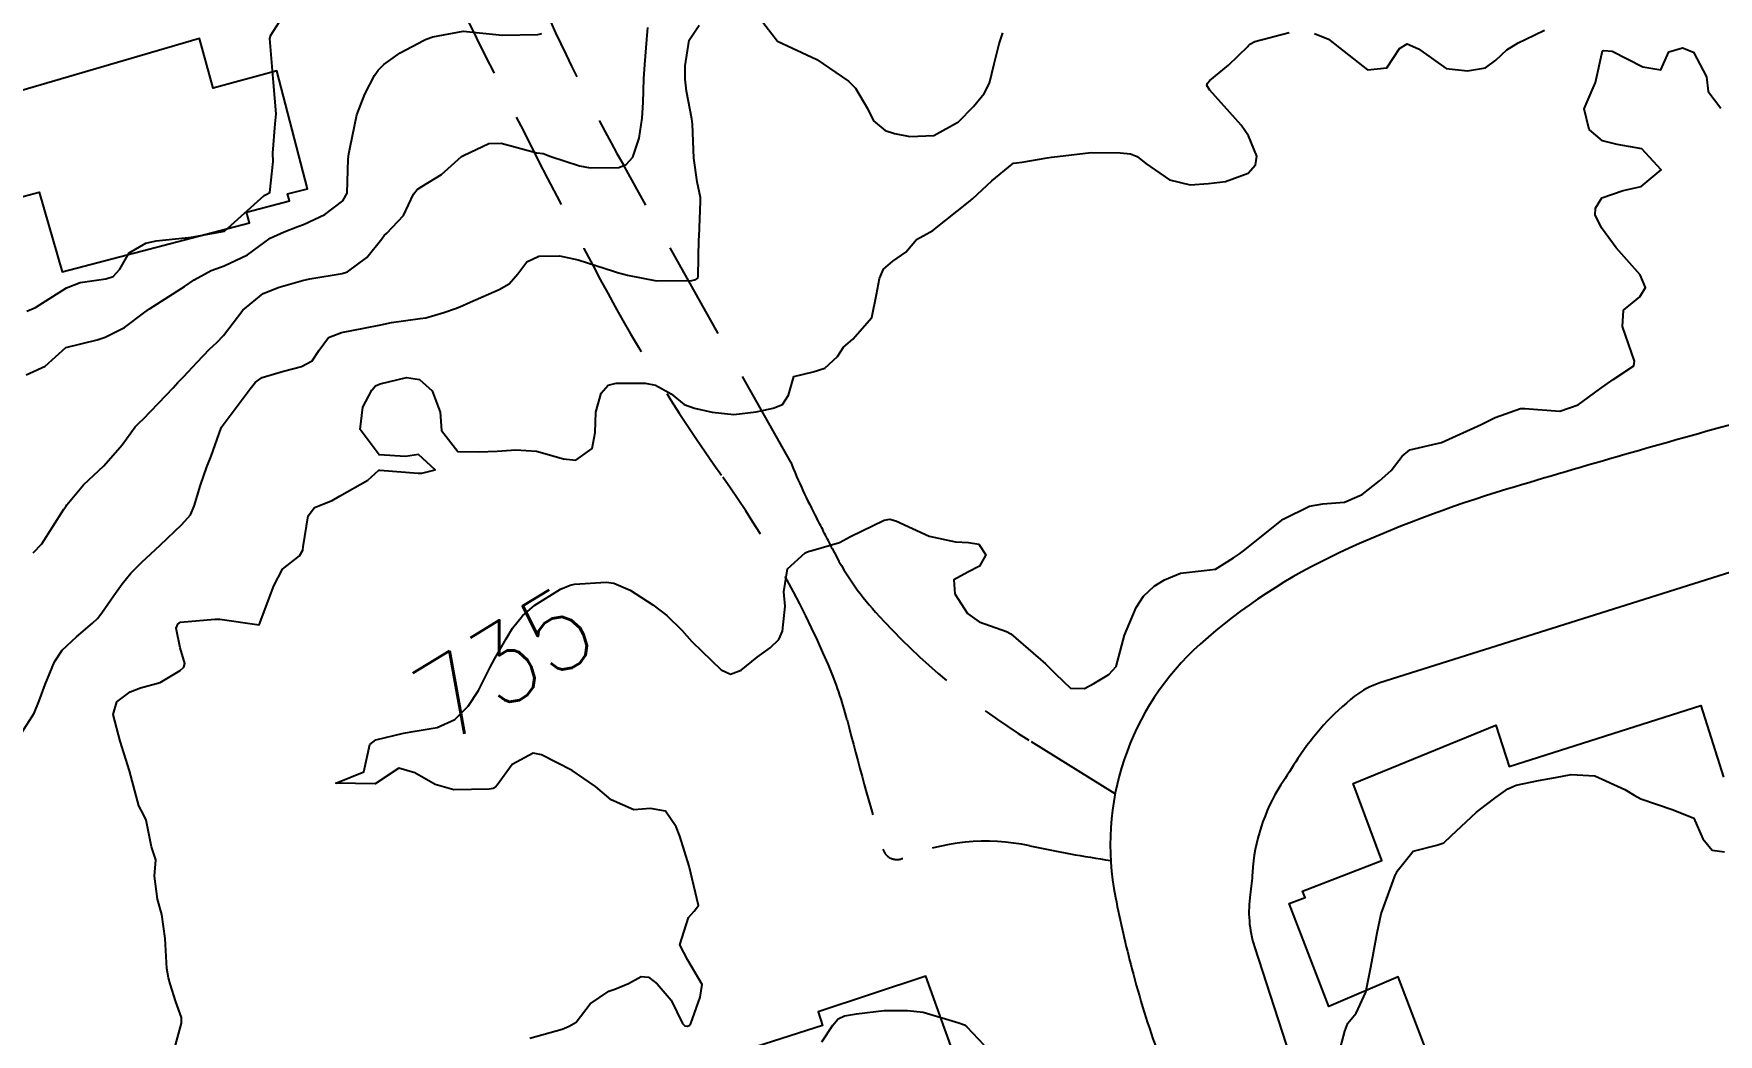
# Model space of a CAD drawing. Header units: metres. Extents: x 298520 to 308411, y 7433745 to 7450750.
# Drawn here: x 303579.9 to 303665.5, y 7440259.2 to 7440310.1 of the extents above; entities that cross this region are included whole.
import ezdxf
from ezdxf.enums import TextEntityAlignment as Align

# ---------------------------------------------------------------- set-up
doc = ezdxf.new("R2010")
doc.units = ezdxf.units.M
doc.header["$LTSCALE"] = 10
doc.linetypes.add('DASHED', pattern=[0.75, 0.5, -0.25])
for name, color, linetype in [('Cotas', 45, 'Continuous'), ('Curvas de Nivel 1m', 11, 'Continuous'), ('Curvas de Nivel 5m', 15, 'Continuous'), ('Edificações', 30, 'Continuous'), ('Vias Primárias', 230, 'Continuous'), ('Vias Secundárias', 230, 'DASHED')]:
    doc.layers.add(name, color=color, linetype=linetype)
doc.styles.add('Style-STANDARD', font='STANDARD.shx')

msp = doc.modelspace()

# ---------------------------------------------------------------- linework, layer by layer
at = {"layer": 'Curvas de Nivel 1m', "flags": 128}
for points, elevation in [([(303579.257, 7440274.536), (303579.888, 7440275.512), (303580.138, 7440276.131), (303580.44, 7440276.975), (303580.921, 7440278.116), (303581.309, 7440278.707), (303582.024, 7440279.395), (303582.852, 7440280.095), (303583.094, 7440280.324), (303583.328, 7440280.616), (303583.935, 7440281.486), (303584.348, 7440282.08), (303584.799, 7440282.628), (303585.36, 7440283.186), (303585.819, 7440283.61), (303586.283, 7440284.056), (303587.384, 7440285.109), (303587.83, 7440285.594), (303588.017, 7440286.034), (303588.33, 7440287.11), (303588.664, 7440288.028), (303588.878, 7440288.576), (303589.381, 7440290.021), (303589.403, 7440290.061), (303589.444, 7440290.107), (303590.867, 7440291.999), (303591.13, 7440292.333), (303591.472, 7440292.584), (303592.554, 7440292.902), (303593.48, 7440293.134), (303594.016, 7440293.433), (303594.379, 7440293.961), (303594.845, 7440294.611), (303595.502, 7440294.862), (303596.649, 7440295.078), (303597.506, 7440295.264), (303598.05, 7440295.372), (303599.51, 7440295.584), (303599.791, 7440295.617), (303600.705, 7440295.888), (303601.304, 7440296.093), (303601.516, 7440296.169), (303602.049, 7440296.403), (303603.525, 7440297.052), (303604.03, 7440297.343), (303604.477, 7440297.841), (303604.927, 7440298.451), (303605.547, 7440298.746), (303606.596, 7440298.766), (303607.544, 7440298.564), (303609.332, 7440297.986), (303609.535, 7440297.923), (303610.047, 7440297.775), (303611.53, 7440297.492), (303613.315, 7440297.518), (303613.531, 7440297.553), (303613.625, 7440297.636), (303613.643, 7440297.729), (303613.682, 7440299.608), (303613.684, 7440299.729), (303613.76, 7440301.55), (303613.755, 7440301.728), (303613.595, 7440302.533), (303613.425, 7440303.733), (303613.35, 7440305.454), (303613.323, 7440305.735), (303613.05, 7440307.142), (303612.984, 7440307.74), (303612.986, 7440308.417), (303613.191, 7440309.737), (303613.69, 7440310.485)], 733), ([(303616.803, 7440310.802), (303617.683, 7440309.68), (303619.669, 7440308.739), (303621.28, 7440307.644), (303621.649, 7440307.288), (303622.258, 7440306.25), (303622.55, 7440305.626), (303623.146, 7440305.135), (303623.627, 7440304.976), (303624.404, 7440304.824), (303625.626, 7440304.879), (303626.882, 7440305.571), (303627.641, 7440306.35), (303628.181, 7440307.022), (303628.455, 7440307.552), (303628.693, 7440308.524), (303628.954, 7440309.547), (303629.127, 7440310.107)], 733), ([(303579.472, 7440292.717), (303580.443, 7440293.161), (303581.493, 7440294.11), (303583.091, 7440294.5), (303583.498, 7440294.635), (303584.468, 7440295.115), (303585.511, 7440295.892), (303585.742, 7440296.067), (303587.525, 7440297.212), (303588.021, 7440297.542), (303588.888, 7440298.026), (303589.362, 7440298.195), (303589.536, 7440298.248), (303590.735, 7440298.813), (303591.554, 7440299.427), (303591.885, 7440299.66), (303592.586, 7440299.98), (303593.284, 7440300.254), (303593.567, 7440300.355), (303594.661, 7440300.87), (303595.579, 7440301.553), (303595.8, 7440301.947), (303595.853, 7440303.703), (303595.879, 7440303.946), (303595.954, 7440304.283), (303596.278, 7440305.94), (303596.688, 7440306.979), (303597.187, 7440307.927), (303597.379, 7440308.202), (303597.661, 7440308.488), (303598.497, 7440309.086), (303599.68, 7440309.721), (303599.806, 7440309.773), (303600.144, 7440309.893), (303601.686, 7440310.19), (303603.528, 7440310.008), (303603.684, 7440309.991), (303605.496, 7440310.021), (303605.685, 7440310.075)], 731), ([(303579.83, 7440283.669), (303580.264, 7440284.127), (303581.391, 7440285.883), (303581.483, 7440286.018), (303581.544, 7440286.108), (303582.38, 7440287.128), (303583.423, 7440288.09), (303584.352, 7440289.162), (303585.022, 7440290.074), (303585.228, 7440290.289), (303585.447, 7440290.478), (303586.949, 7440292.048), (303587.192, 7440292.319), (303587.472, 7440292.617), (303588.162, 7440293.354), (303588.802, 7440294.027), (303589.166, 7440294.353), (303589.5, 7440294.722), (303590.495, 7440296.005), (303591.522, 7440296.851), (303592.332, 7440297.175), (303593.528, 7440297.511), (303593.903, 7440297.592), (303595.532, 7440297.858), (303595.809, 7440297.946), (303596.8, 7440298.675), (303597.559, 7440299.63), (303597.682, 7440299.798), (303597.812, 7440299.918), (303598.661, 7440300.82), (303599.173, 7440301.904), (303599.347, 7440302.142), (303599.589, 7440302.285), (303600.589, 7440302.899), (303601.612, 7440303.809), (303601.645, 7440303.837), (303601.708, 7440303.869), (303602.994, 7440304.482), (303603.619, 7440304.487), (303605.441, 7440304.005), (303605.614, 7440303.984), (303605.758, 7440303.971), (303606.146, 7440303.822), (303607.606, 7440303.335), (303608.158, 7440303.241), (303609.605, 7440303.261), (303609.983, 7440303.4), (303610.323, 7440303.773), (303610.65, 7440304.742), (303610.786, 7440305.768), (303610.848, 7440306.561), (303610.877, 7440307.768), (303610.932, 7440308.499), (303611.039, 7440309.766), (303611.075, 7440310.381)], 732), ([(303587.069, 7440258.629), (303587.367, 7440259.75), (303587.377, 7440260.037), (303587.091, 7440260.842), (303586.799, 7440261.744), (303586.718, 7440262.046), (303586.624, 7440262.534), (303586.537, 7440264.049), (303586.375, 7440265.281), (303586.144, 7440266.055), (303586.001, 7440267.227), (303586.072, 7440268.057), (303585.841, 7440268.712), (303585.575, 7440270.064), (303585.457, 7440270.318), (303585.21, 7440270.801), (303584.864, 7440272.074), (303584.733, 7440272.573), (303584.252, 7440274.08), (303583.903, 7440275.447), (303584.081, 7440276.082), (303584.76, 7440276.596), (303585.284, 7440276.794), (303586.279, 7440277.064), (303587.297, 7440277.676), (303587.495, 7440277.843), (303587.537, 7440278.038), (303587.311, 7440278.832), (303587.103, 7440279.826), (303587.18, 7440280.042), (303587.324, 7440280.145), (303589.062, 7440280.286), (303589.326, 7440280.285), (303591.323, 7440280), (303592.069, 7440281.989), (303592.499, 7440282.84), (303593.366, 7440283.504), (303593.544, 7440283.794), (303593.562, 7440283.968), (303593.817, 7440285.537), (303594.133, 7440285.963), (303595.033, 7440286.318), (303595.399, 7440286.551), (303596.837, 7440287.359), (303597.412, 7440287.858), (303597.458, 7440287.874), (303599.411, 7440287.715), (303599.595, 7440287.714), (303600.268, 7440287.891), (303599.424, 7440288.665), (303598.762, 7440288.567), (303597.424, 7440288.65), (303596.458, 7440289.935), (303596.588, 7440291.067), (303597.052, 7440291.926), (303597.239, 7440292.15), (303597.468, 7440292.261), (303598.805, 7440292.575), (303599.472, 7440292.48), (303600.113, 7440291.893), (303600.527, 7440290.814), (303600.595, 7440289.888), (303601.427, 7440288.822), (303602.494, 7440288.797), (303603.428, 7440288.834), (303604.377, 7440288.893), (303605.428, 7440288.835), (303606.791, 7440288.44), (303607.422, 7440288.375), (303608.247, 7440288.976), (303608.406, 7440289.79), (303608.436, 7440290.807), (303608.708, 7440291.788), (303609.062, 7440292.191), (303609.471, 7440292.287), (303610.942, 7440292.294), (303611.469, 7440292.195), (303612.273, 7440291.748), (303612.93, 7440291.21), (303613.456, 7440291.012), (303614.354, 7440290.821), (303615.453, 7440290.698), (303616.593, 7440290.832), (303617.456, 7440291.02), (303617.922, 7440291.212), (303618.232, 7440291.672), (303618.514, 7440292.633), (303619.481, 7440292.869), (303620.082, 7440293.056), (303620.73, 7440293.648), (303621.029, 7440294.113), (303621.502, 7440294.527), (303622.465, 7440295.626), (303622.703, 7440296.801), (303622.855, 7440297.62), (303623.067, 7440298.09), (303623.546, 7440298.494), (303624.201, 7440298.955), (303624.747, 7440299.598), (303625.271, 7440299.888), (303625.568, 7440300.051), (303627.471, 7440301.562), (303627.529, 7440301.615), (303627.585, 7440301.669), (303628.573, 7440302.576), (303629.611, 7440303.432), (303629.681, 7440303.47), (303630.111, 7440303.535), (303631.393, 7440303.744), (303631.615, 7440303.776), (303631.914, 7440303.813), (303633.618, 7440304.014), (303635.092, 7440304.001), (303635.618, 7440303.947), (303635.97, 7440303.818), (303636.403, 7440303.458), (303637.601, 7440302.634), (303638.657, 7440302.369), (303639.598, 7440302.438), (303640.459, 7440302.552), (303641.606, 7440302.965), (303641.98, 7440303.394), (303642.049, 7440303.825), (303641.628, 7440304.863), (303641.257, 7440305.404), (303639.651, 7440307.188), (303639.504, 7440307.421), (303639.533, 7440307.543), (303639.657, 7440307.677), (303640.612, 7440308.467), (303641.595, 7440309.401), (303641.631, 7440309.453), (303641.684, 7440309.526), (303641.953, 7440309.663), (303643.69, 7440310.122)], 734), ([(303644.986, 7440310.061), (303645.687, 7440309.779), (303646.249, 7440309.344), (303647.666, 7440308.218), (303648.659, 7440308.324), (303649.304, 7440309.306), (303649.685, 7440309.551), (303650.274, 7440309.294), (303651.668, 7440308.286), (303652.764, 7440308.166), (303653.669, 7440308.328), (303654.207, 7440308.713), (303654.767, 7440309.239), (303655.328, 7440309.592), (303655.688, 7440309.756), (303656.68, 7440310.233)], 734), ([(303646.213, 7440258.191), (303646.525, 7440259.336), (303646.666, 7440259.755), (303647.092, 7440260.259), (303647.591, 7440261.323), (303647.838, 7440262.603), (303647.979, 7440263.317), (303648.171, 7440264.343), (303648.362, 7440265.312), (303649.049, 7440267.179), (303649.105, 7440267.301), (303649.124, 7440267.35), (303649.176, 7440267.475), (303649.993, 7440268.49), (303651.196, 7440268.801), (303651.549, 7440268.925), (303651.925, 7440269.269), (303653.215, 7440270.473), (303653.655, 7440270.809), (303654.213, 7440271.24), (303654.802, 7440271.662), (303655.232, 7440271.85), (303656.369, 7440272.086), (303657.238, 7440272.245), (303658.038, 7440272.401), (303659.24, 7440272.328), (303660.765, 7440271.63), (303661.226, 7440271.348), (303661.571, 7440271.157), (303663.218, 7440270.604), (303664.263, 7440270.174), (303664.716, 7440269.117), (303665.194, 7440268.539), (303665.834, 7440268.462)], 736), ([(303619.934, 7440258.792), (303620.496, 7440259.646), (303620.764, 7440259.965), (303621.088, 7440260.119), (303621.686, 7440260.228), (303623.091, 7440260.39), (303624.291, 7440260.398), (303625.09, 7440260.311), (303626.899, 7440259.758), (303627.084, 7440259.706), (303627.179, 7440259.664), (303627.298, 7440259.567), (303628.174, 7440258.654)], 736)]:
    msp.add_lwpolyline(points, dxfattribs=dict(at, elevation=elevation))
at = {"layer": 'Curvas de Nivel 5m', "flags": 128}
for points, elevation in [([(303579.511, 7440295.944), (303579.943, 7440296.134), (303581.523, 7440297.138), (303582.226, 7440297.403), (303583.528, 7440297.596), (303583.897, 7440297.718), (303584.241, 7440298.083), (303584.702, 7440298.922), (303585.553, 7440299.403), (303586.088, 7440299.529), (303587.558, 7440299.679), (303587.876, 7440299.719), (303589.563, 7440300.02), (303591.581, 7440301.828), (303591.68, 7440301.891), (303591.868, 7440301.987), (303592.027, 7440303.566), (303592.015, 7440303.986), (303592.142, 7440305.47), (303592.185, 7440305.984), (303592.056, 7440307.578), (303592.016, 7440307.986), (303591.857, 7440309.811), (303591.906, 7440309.988), (303592.603, 7440311.072)], 730), ([(303605.074, 7440258.981), (303606.725, 7440259.451), (303607.081, 7440259.59), (303607.444, 7440259.796), (303608.149, 7440260.733), (303609.099, 7440261.368), (303609.401, 7440261.476), (303610.094, 7440261.77), (303610.744, 7440262.128), (303611.108, 7440262.08), (303611.551, 7440261.753), (303612.271, 7440260.919), (303612.852, 7440259.733), (303612.968, 7440259.618), (303613.082, 7440259.594), (303613.188, 7440259.623), (303613.272, 7440259.728), (303613.748, 7440261.072), (303613.853, 7440261.722), (303613.121, 7440262.95), (303612.715, 7440263.736), (303613.147, 7440265.116), (303613.441, 7440265.436), (303613.666, 7440265.725), (303613.183, 7440267.73), (303612.712, 7440269.251), (303612.52, 7440269.74), (303611.983, 7440270.521), (303611.212, 7440270.659), (303610.378, 7440270.602), (303609.216, 7440271.1), (303608.418, 7440271.788), (303607.235, 7440272.603), (303605.68, 7440273.39), (303605.248, 7440273.477), (303604.186, 7440272.894), (303603.417, 7440271.848), (303603.329, 7440271.742), (303603.221, 7440271.682), (303603.015, 7440271.647), (303601.22, 7440271.613), (303600.272, 7440271.89), (303599.232, 7440272.483), (303598.429, 7440272.715), (303597.223, 7440271.92), (303595.223, 7440271.95), (303596.64, 7440272.521), (303596.943, 7440273.925), (303597.255, 7440274.153), (303598.663, 7440274.502), (303599.26, 7440274.595), (303600.377, 7440274.774), (303601.266, 7440275.195), (303601.949, 7440275.87), (303602.477, 7440276.67), (303603.064, 7440277.854), (303603.307, 7440278.291), (303603.874, 7440279.288), (303604.209, 7440279.841), (303604.713, 7440280.452), (303605.335, 7440280.994), (303606.647, 7440281.81), (303607.128, 7440282.021), (303607.347, 7440282.071), (303608.962, 7440282.17), (303609.348, 7440282.128), (303610.179, 7440281.772), (303611.336, 7440281.019), (303612.054, 7440280.473), (303612.804, 7440279.738), (303613.314, 7440279.156), (303614.816, 7440277.715), (303615.291, 7440277.486), (303615.825, 7440277.702), (303616.634, 7440278.359), (303617.31, 7440278.839), (303617.736, 7440279.257), (303617.924, 7440279.674), (303618.062, 7440280.947), (303618.003, 7440281.673), (303618.19, 7440282.842), (303619.089, 7440283.663), (303619.286, 7440283.749), (303619.374, 7440283.771), (303620.829, 7440284.195), (303621.381, 7440284.495), (303623.094, 7440285.319), (303623.391, 7440285.37), (303623.7, 7440285.297), (303625.382, 7440284.51), (303626.731, 7440284.225), (303627.379, 7440284.188), (303627.915, 7440284.099), (303628.262, 7440283.557), (303627.941, 7440282.985), (303627.36, 7440282.685), (303626.636, 7440282.294), (303626.698, 7440281.576), (303627.333, 7440280.583), (303627.923, 7440280.155), (303629.324, 7440279.664), (303629.545, 7440279.538), (303631.3, 7440278.018), (303631.811, 7440277.512), (303632.575, 7440276.789), (303633.286, 7440276.771), (303633.754, 7440277.019), (303634.526, 7440277.478), (303634.894, 7440277.879), (303635.323, 7440279.47), (303635.92, 7440280.881), (303636.292, 7440281.461), (303636.832, 7440281.974), (303637.356, 7440282.292), (303638.17, 7440282.629), (303639.363, 7440282.76), (303639.953, 7440282.825), (303640.862, 7440283.405), (303641.158, 7440283.62), (303641.377, 7440283.759), (303643.393, 7440285.37), (303644.728, 7440286.028), (303645.401, 7440286.161), (303646.507, 7440286.233), (303647.406, 7440286.621), (303648.291, 7440287.317), (303648.876, 7440287.854), (303649.432, 7440288.575), (303649.826, 7440288.908), (303651.443, 7440289.28), (303653.452, 7440290.189), (303654.162, 7440290.537), (303655.461, 7440291), (303655.682, 7440291.006), (303657.459, 7440290.865), (303658.391, 7440291.196), (303659.471, 7440291.983), (303660.17, 7440292.479), (303661.209, 7440293.163), (303661.248, 7440293.401), (303660.643, 7440295.169), (303660.69, 7440295.999), (303661.528, 7440296.687), (303661.806, 7440297.156), (303661.542, 7440297.797), (303660.311, 7440299.173), (303659.573, 7440300.18), (303659.25, 7440300.855), (303659.259, 7440301.185), (303659.588, 7440301.719), (303660.67, 7440302.092), (303661.594, 7440302.289), (303662.604, 7440303.145), (303661.619, 7440304.199), (303660.376, 7440304.418), (303659.624, 7440304.617), (303658.947, 7440305.19), (303658.685, 7440306.236), (303659.097, 7440307.188), (303659.26, 7440307.585), (303659.627, 7440309.181), (303659.683, 7440309.209), (303660.119, 7440309.176), (303661.671, 7440308.37), (303662.592, 7440308.223), (303663.002, 7440309.14), (303663.685, 7440309.336), (303664.244, 7440309.124), (303664.909, 7440307.873), (303665.002, 7440307.117), (303665.645, 7440306.279)], 735)]:
    msp.add_lwpolyline(points, dxfattribs=dict(at, elevation=elevation))
at = {"layer": 'Edificações'}
msp.add_lwpolyline([(303577.724, 7440306.725), (303579.123, 7440301.723), (303580.135, 7440302.006), (303581.299, 7440297.946), (303590.822, 7440300.447), (303590.681, 7440300.985), (303592.859, 7440301.557), (303592.767, 7440301.909), (303593.786, 7440302.177), (303592.213, 7440308.168), (303588.974, 7440307.293), (303588.294, 7440309.811)], close=True, dxfattribs=at)
for points in [[(303669.165, 7440231.875), (303664.525, 7440230.192), (303664.029, 7440231.56), (303662.336, 7440230.946), (303664.579, 7440224.761), (303659.887, 7440223.043), (303656.531, 7440232.678), (303659.354, 7440233.736), (303659.259, 7440234.008), (303654.388, 7440249.95), (303651.531, 7440256.07), (303649.233, 7440262.108), (303645.701, 7440260.597), (303643.697, 7440265.834), (303644.499, 7440266.145), (303644.374, 7440266.466), (303648.398, 7440268.028), (303646.947, 7440271.932), (303654.203, 7440274.896), (303654.87, 7440272.801), (303664.616, 7440275.905), (303665.779, 7440272.254)], [(303628.32, 7440253.49), (303625.215, 7440262.145), (303619.748, 7440260.319), (303619.967, 7440259.634), (303613.283, 7440257.496)]]:
    msp.add_lwpolyline(points, dxfattribs=at)
at = {"layer": 'Vias Primárias'}
for points in [[(303666.759, 7440290.347, 0.005811), (303654.762, 7440286.895, 0.035379), (303646.231, 7440283.66, 0.073993), (303639.166, 7440279.021, 0.265676), (303634.859, 7440266.142, 0.014745), (303635.695, 7440262.506, 0.022761), (303637.047, 7440258.153), (303640.009, 7440249.95), (303651.382, 7440218.382), (303663.817, 7440183.184), (303670.424, 7440164.831)], [(303667.71, 7440283.175), (303648.306, 7440277.051, 0.090608), (303647.016, 7440276.368, 0.08295), (303644.134, 7440273.199, 0.000675), (303643.275, 7440271.863, 0.128137), (303641.822, 7440267.404, -0.02115), (303641.708, 7440266.292, 0.114453), (303641.929, 7440263.637), (303644.139, 7440256.826), (303646.814, 7440249.185), (303654.107, 7440230.108), (303664.159, 7440201.591), (303677.735, 7440163.646)]]:
    msp.add_lwpolyline(points, format="xyb", dxfattribs=at)
at = {"layer": 'Vias Secundárias'}
for points in [[(303634.844, 7440271.411), (303630.454, 7440274.139, -0.069867), (303622.662, 7440280.643, -0.069205), (303620.458, 7440283.883, 0.007394), (303619.672, 7440285.414, -0.027566), (303618.346, 7440288.276), (303609.82, 7440303.418, -0.026521), (303605.372, 7440312.4, 0.127053), (303593.885, 7440327.215, 0.082078), (303581.129, 7440334.097, -0.044924), (303571.168, 7440338.553, 0.060812), (303551.807, 7440346.49, -0.265784), (303543.931, 7440354.393, 0.046255), (303530.514, 7440390.413, 0.083413)], [(303569.12, 7440334.014, -0.065932), (303581.381, 7440327.754, 0.095558), (303591.51, 7440323.314, -0.172187), (303596.044, 7440320.448, -0.052044), (303601.034, 7440312.527, 0.006239), (303608.296, 7440298.251, 0.033927), (303614.898, 7440287.505, -0.053296), (303620.261, 7440277.969, -0.038938), (303621.213, 7440275.171, 0.010105), (303623.032, 7440268.603, 0.447789), (303624.041, 7440268.13, -0.154008), (303630.497, 7440268.766, 0.013768), (303634.618, 7440268.016, -8.646759)]]:
    msp.add_lwpolyline(points, format="xyb", dxfattribs=at)

# ---------------------------------------------------------------- texts
at = {"layer": 'Cotas', "style": 'Style-STANDARD'}
msp.add_text('735', height=4, rotation=31.53604, dxfattribs=at).set_placement((303603.776, 7440278.042, 735), align=Align.MIDDLE_CENTER)

doc.saveas('drawing.dxf')
